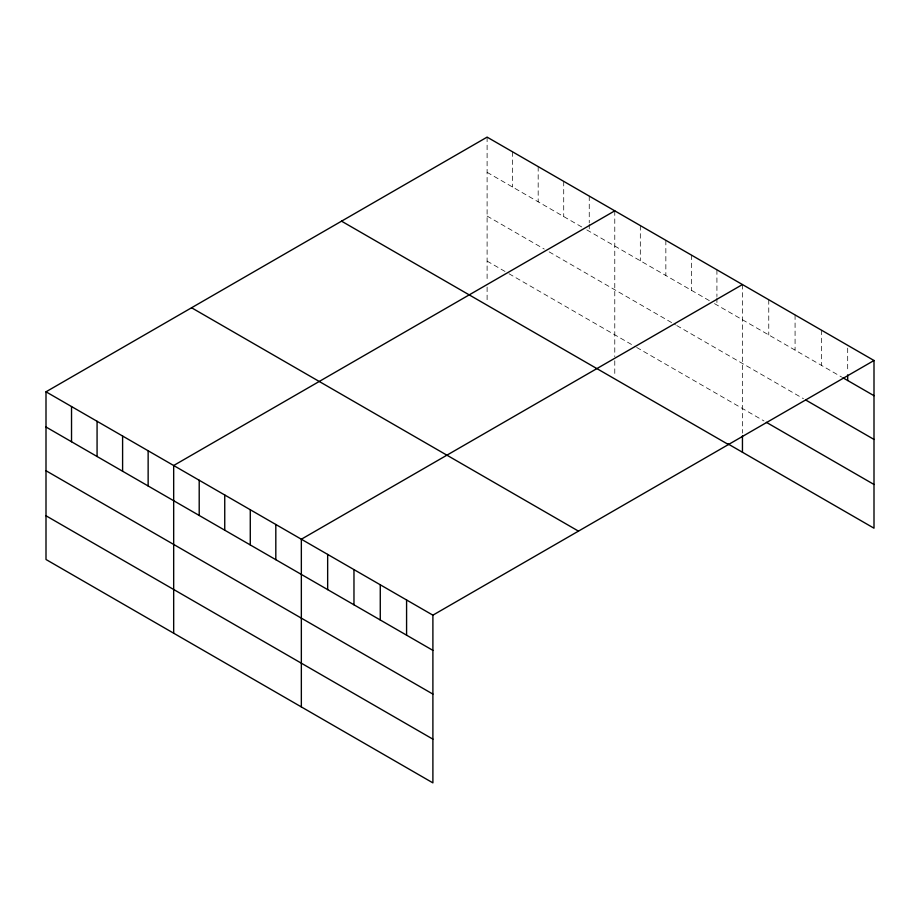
<?xml version="1.0" encoding="UTF-8"?>
<svg xmlns="http://www.w3.org/2000/svg" width="920" height="920" viewBox="0 0 920 920"><rect width="100%" height="100%" fill="white"/><g stroke="black" fill="none" stroke-linecap="round" stroke-linejoin="round"><path stroke-width="0.69" stroke-dasharray="4.6 3.45" d="M487.105 172.339L581.957 227.09M586.822 229.896L709.63 300.805M714.495 303.611L841.708 377.062M487.105 216.062L544.26 249.055M549.125 251.861L675.579 324.875M676.798 325.577L803.447 398.693M487.105 261.108L507.782 273.044M509.001 273.746L635.456 346.748M636.674 347.449L763.98 420.957M847.688 348.128L847.688 372.071M821.387 330.119L821.387 365.32M795.075 314.928L795.075 350.141M768.763 299.736L768.763 334.949M742.452 284.556L742.452 433.124M716.921 269.813L716.921 296.562M716.921 297.976L716.921 305.014M691.391 255.07L691.391 290.271M665.85 240.327L665.85 275.529M640.32 225.584L640.32 260.786M614.779 210.841L614.779 356.684M614.779 360.778L614.779 375.808M589.248 196.098L589.248 222.858M589.248 224.261L589.248 231.299M563.718 181.355L563.718 216.556M538.177 166.612L538.177 201.825M512.647 151.869L512.647 187.082M487.105 137.126L487.105 281.601M487.105 287.063L487.105 302.093"/><path stroke-width="1.38" d="M46 391.805L432.894 615.169L432.894 782.874L46 559.498L46 391.805L487.105 137.126L874 360.502L874 528.195L727.869 443.831M614.779 210.841L173.673 465.508L173.673 633.213M742.452 284.556L301.346 539.223L301.346 706.928M432.894 615.169L874 360.502M842.904 377.752L874 395.703M805.839 400.073L874 439.426M766.371 422.337L874 484.472M341.538 221.168L728.433 444.544M191.567 307.763L578.462 531.127M46 427.006L432.894 650.371M46 470.729L432.894 694.094M46 515.775L432.894 739.151M847.688 374.877L847.688 380.512M742.452 435.861L742.452 452.249M406.582 599.978L406.582 635.191M380.27 584.786L380.27 619.999M353.97 569.606L353.97 604.808M327.658 554.415L327.658 589.616M275.816 524.481L275.816 559.693M250.274 509.737L250.274 544.95M224.744 494.994L224.744 530.207M199.203 480.251L199.203 515.464M148.143 450.765L148.143 485.978M122.601 436.034L122.601 471.235M97.071 421.291L97.071 456.492M71.53 406.548L71.53 441.749"/></g></svg>
